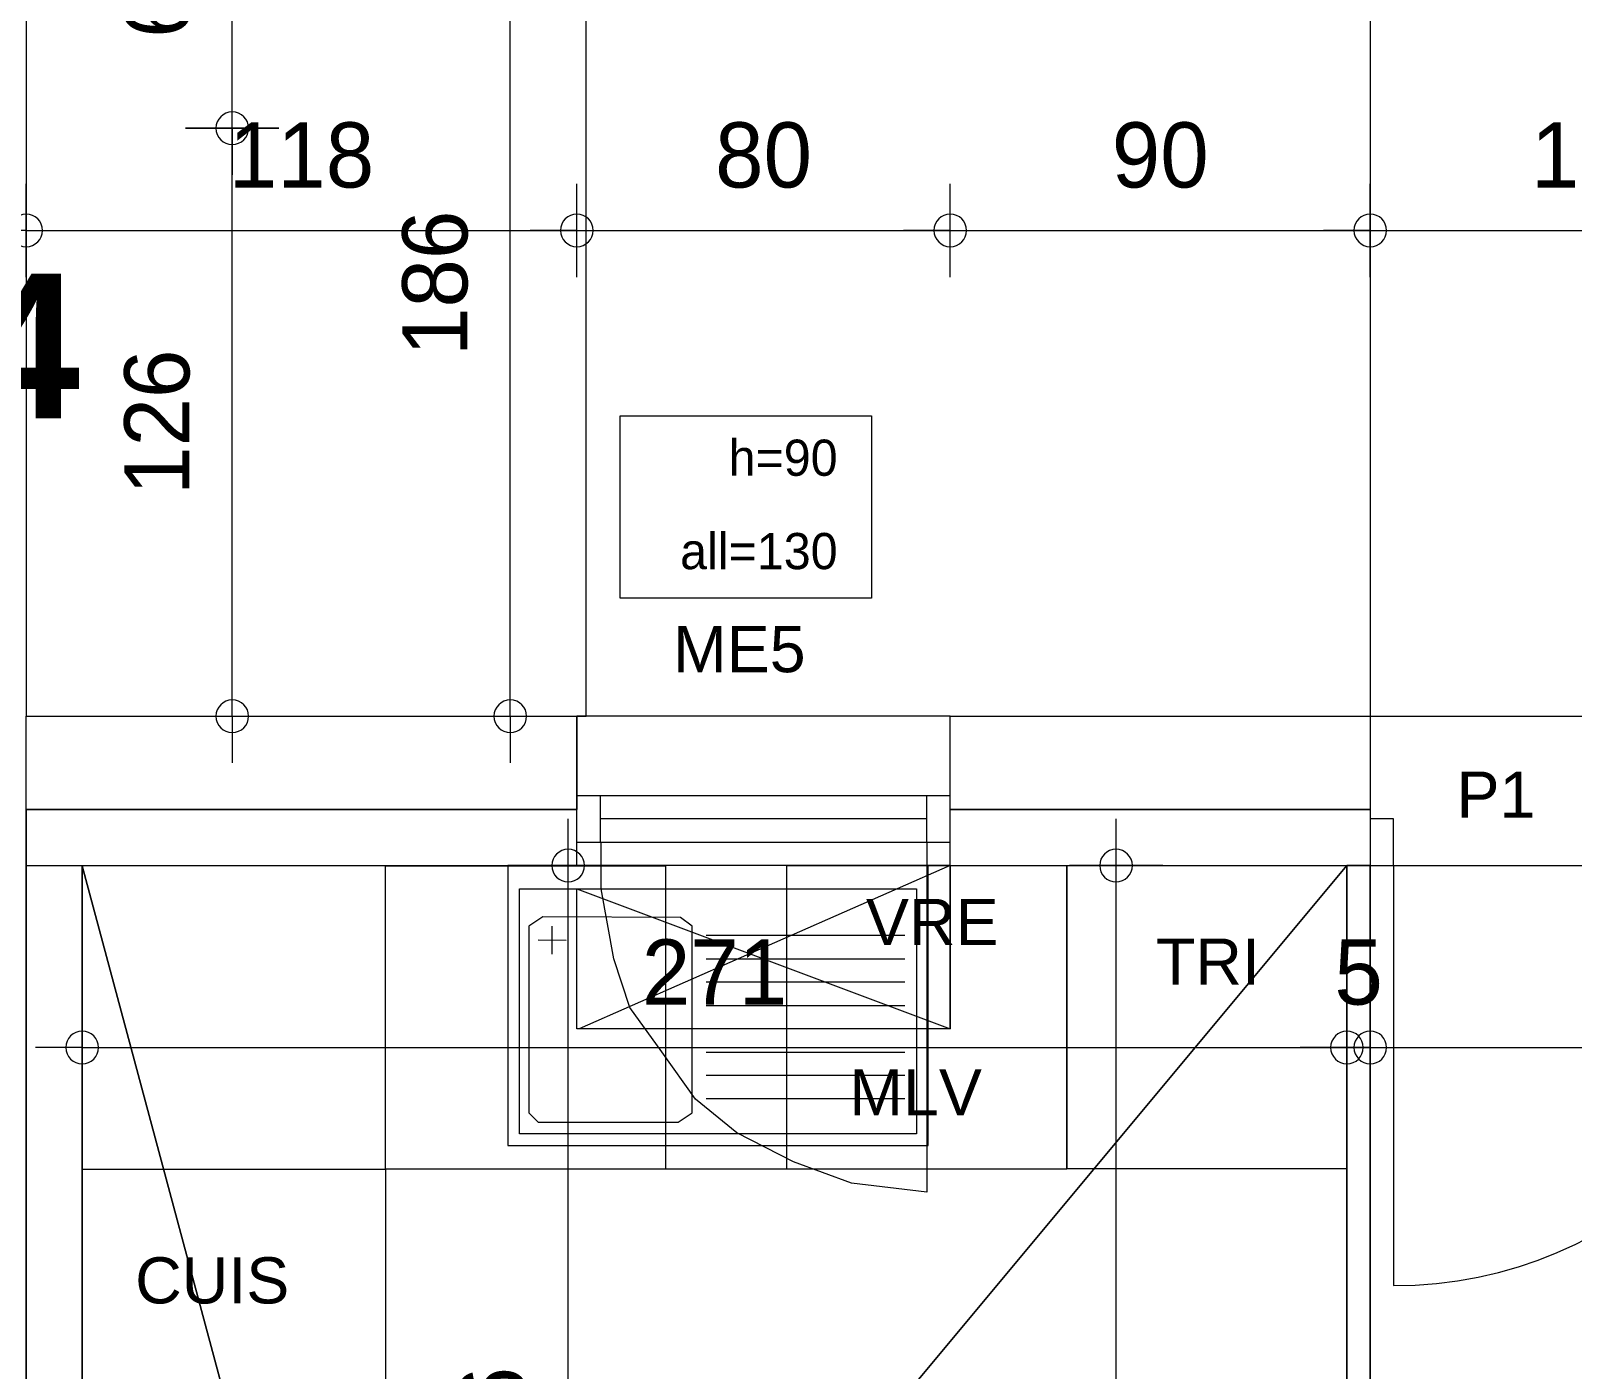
# Model space of a CAD drawing. Header units: metres. Extents: x 1.8 to 61.8, y -55.6 to -11.3.
# Drawn here: x 13.212 to 16.514, y -18.054 to -15.186 of the extents above; entities that cross this region are included whole.
import ezdxf
from ezdxf.enums import TextEntityAlignment as Align
from ezdxf.lldxf.tags import DXFTag

# ---------------------------------------------------------------- set-up
doc = ezdxf.new("R2010")
doc.units = ezdxf.units.M
doc.header["$MEASUREMENT"] = 0
for name, color, linetype in [('Calque commun', 7, 'Continuous'), ('Calque90', 7, 'Continuous'), ('Textes', 7, 'Continuous')]:
    doc.layers.add(name, color=color, linetype=linetype)
doc.styles.add('Arial10', font='arial.ttf', dxfattribs={"height": 0.098961})
doc.styles.add('Century Gothic14', font='GOTHIC.TTF', dxfattribs={"height": 0.139636})
doc.styles.add('Century Gothic5', font='GOTHICB.TTF', dxfattribs={"height": 0.31023})
doc.styles.add('Century Gothic9', font='GOTHIC.TTF', dxfattribs={"height": 0.077575})
tags = doc.linetypes.add('DOT2', pattern=[0.125, 0, -0.125]).pattern_tags.tags
tags[6:7] = [DXFTag(74, 4), DXFTag(75, 0), DXFTag(340, '0'), DXFTag(46, 1.0), DXFTag(50, 0.0), DXFTag(44, 0.0), DXFTag(45, 0.0)]
tags[4:5] = [DXFTag(74, 4), DXFTag(75, 0), DXFTag(340, '0'), DXFTag(46, 1.0), DXFTag(50, 0.0), DXFTag(44, 0.0), DXFTag(45, 0.0)]
tags = doc.linetypes.add('HIDDEN', pattern=[0.375, 0.25, -0.125]).pattern_tags.tags
tags[6:7] = [DXFTag(74, 4), DXFTag(75, 0), DXFTag(340, '0'), DXFTag(46, 1.0), DXFTag(50, 0.0), DXFTag(44, 0.0), DXFTag(45, 0.0)]
tags[4:5] = [DXFTag(74, 4), DXFTag(75, 0), DXFTag(340, '0'), DXFTag(46, 1.0), DXFTag(50, 0.0), DXFTag(44, 0.0), DXFTag(45, 0.0)]
tags = doc.linetypes.add('HIDDEN2', pattern=[0.1875, 0.125, -0.0625]).pattern_tags.tags
tags[6:7] = [DXFTag(74, 4), DXFTag(75, 0), DXFTag(340, '0'), DXFTag(46, 1.0), DXFTag(50, 0.0), DXFTag(44, 0.0), DXFTag(45, 0.0)]
tags[4:5] = [DXFTag(74, 4), DXFTag(75, 0), DXFTag(340, '0'), DXFTag(46, 1.0), DXFTag(50, 0.0), DXFTag(44, 0.0), DXFTag(45, 0.0)]

# ---------------------------------------------------------------- blocks, each defined once
blk = doc.blocks.new('Block52712')
at = {"layer": 'Calque commun', "color": 7, "linetype": 'Continuous', "lineweight": 9}
for p, q in [((13.2015, -16.9752), (13.2015, -16.6552)), ((13.2015, -16.8552), (14.3815, -16.8552)), ((15.1815, -16.8552), (16.0815, -16.8552)), ((17.0815, -16.8552), (17.9815, -16.8552)), ((18.5815, -16.8552), (19.4015, -16.8552)), ((13.2015, -16.9752), (14.3815, -16.9752)), ((15.1815, -16.9752), (16.0815, -16.9752)), ((17.0815, -16.9752), (17.9815, -16.9752)), ((18.5815, -16.9752), (19.2815, -16.9752))]:
    blk.add_line(p, q, dxfattribs=at)
at = {"layer": 'Calque commun', "color": 7, "linetype": 'Continuous', "lineweight": 18}
for p, q in [((13.2015, -16.6552), (14.3815, -16.6552)), ((15.1815, -16.6552), (16.0815, -16.6552)), ((17.0815, -16.6552), (17.9815, -16.6552)), ((18.5815, -16.6552), (19.6015, -16.6552))]:
    blk.add_line(p, q, dxfattribs=at)
blk = doc.blocks.new('@PRES_1_$$_1')
at = {"layer": 'Calque commun', "color": 5, "linetype": 'Continuous', "lineweight": 9}
blk.add_line((0.05, 0.32), (0.05, 1.22), dxfattribs=at)
at = {"layer": 'Calque commun', "color": 5, "linetype": 'Continuous', "lineweight": 9, "extrusion": (0, 0, -1)}
blk.add_arc((-0.05, 0.32), 0.9, 90, 180, dxfattribs=at)
at = {"layer": 'Calque commun', "color": 5, "linetype": 'Continuous', "lineweight": 9}
mesh = blk.add_polyface(dxfattribs=at)
corners = [(0, 0.22), (0, 0.32), (0.05, 0.32), (0.05, 0.22)]
mesh.append_faces([[corners[k] for k in face] for face in [(0, 1, 2, 3)]], dxfattribs={"color": 5})
mesh = blk.add_polyface(dxfattribs=at)
corners = [(0.95, 0.22), (0.95, 0.32), (1, 0.32), (1, 0.22)]
mesh.append_faces([[corners[k] for k in face] for face in [(0, 1, 2, 3)]], dxfattribs={"color": 5})
blk = doc.blocks.new('@PRES_1_$$_1-2')
at = {"layer": 'Calque commun', "color": 0, "linetype": 'Continuous', "lineweight": 9}
blk.add_line((0, 0), (0, 0.32), dxfattribs=at)
blk = doc.blocks.new('@PRES_1_$$_1-3')
at = {"layer": 'Calque commun', "color": 0, "linetype": 'Continuous', "lineweight": 9}
blk.add_line((0, 0), (0, 0.32), dxfattribs=at)
blk = doc.blocks.new('INTER_2D_COMB')
at = {"layer": 'Calque commun', "color": 0, "linetype": 'ByBlock', "lineweight": -2}
blk.add_blockref('@PRES_1_$$_1', (0, 0), dxfattribs=at)
at = {"layer": 'Calque commun', "color": 5, "linetype": 'ByBlock', "lineweight": -2}
blk.add_blockref('@PRES_1_$$_1-2', (0, 0), dxfattribs=at)
at = {"layer": 'Calque commun', "color": 5, "linetype": 'ByBlock', "lineweight": -2, "extrusion": (0, 0, -1), "xscale": -1, "yscale": -1, "zscale": -1, "rotation": -180}
blk.add_blockref('@PRES_1_$$_1-3', (-1, 0), dxfattribs=at)
blk = doc.blocks.new('PLACED_COMB')
at = {"layer": 'Calque commun', "color": 0, "linetype": 'ByBlock', "lineweight": -2}
blk.add_blockref('INTER_2D_COMB', (0, 0), dxfattribs=at)
blk = doc.blocks.new('Block52729')
at = {"layer": 'Calque commun', "color": 7, "linetype": 'Continuous', "lineweight": 18}
blk.add_line((13.0015, -18.6944), (13.0015, -16.6552), dxfattribs=at)
at = {"layer": 'Calque commun', "color": 7, "linetype": 'Continuous', "lineweight": 9}
for p, q in [((13.2015, -18.6944), (13.2015, -16.8552)), ((13.3216, -18.6944), (13.3216, -16.9752))]:
    blk.add_line(p, q, dxfattribs=at)
blk = doc.blocks.new('120x220')
at = {"layer": 'Calque commun', "color": 7, "linetype": 'HIDDEN', "lineweight": 9}
mesh = blk.add_polyface(dxfattribs=at)
corners = [(0, 2.2), (0, 0), (1.2, 0), (1.2, 2.2)]
mesh.append_faces([[corners[k] for k in face] for face in [(0, 1, 2, 3)]], dxfattribs={"color": 7})
blk = doc.blocks.new('@PRES_1_$$_1-13')
at = {"layer": 'Calque commun', "color": 5, "linetype": 'Continuous', "lineweight": 9}
for p, q in [((0, 0.32), (0.8, 0.32)), ((0.8, 0.15), (0, 0.15)), ((0.05, 0.05), (0.05, 0.15)), ((0.75, 0.15), (0.75, 0.05)), ((0.05, 0.1), (0.75, 0.1)), ((0.8, 0.05), (0, 0.05)), ((0, 0), (0.8, 0))]:
    blk.add_line(p, q, dxfattribs=at)
blk = doc.blocks.new('@PRES_1_$$_1-14')
at = {"layer": 'Calque commun', "color": 7, "linetype": 'Continuous', "lineweight": 9}
blk.add_line((0, 0), (0, 0.32), dxfattribs=at)
blk = doc.blocks.new('@PRES_1_$$_1-15')
at = {"layer": 'Calque commun', "color": 7, "linetype": 'Continuous', "lineweight": 9}
blk.add_line((0, 0), (0, 0.32), dxfattribs=at)
blk = doc.blocks.new('INTER_2D_COMB5')
at = {"layer": 'Calque commun', "color": 0, "linetype": 'ByBlock', "lineweight": -2}
for name in ['@PRES_1_$$_1-13', '@PRES_1_$$_1-14']:
    blk.add_blockref(name, (0, 0), dxfattribs=at)
at = {"layer": 'Calque commun', "color": 0, "linetype": 'ByBlock', "lineweight": -2, "extrusion": (0, 0, -1), "xscale": -1, "yscale": -1, "zscale": -1, "rotation": -180}
blk.add_blockref('@PRES_1_$$_1-15', (-0.8, 0), dxfattribs=at)
blk = doc.blocks.new('PLACED_COMB5')
at = {"layer": 'Calque commun', "color": 0, "linetype": 'ByBlock', "lineweight": -2}
blk.add_blockref('INTER_2D_COMB5', (0, 0), dxfattribs=at)
blk = doc.blocks.new('new37')
at = {"layer": 'Calque commun', "color": 5, "linetype": 'Continuous', "lineweight": 9}
blk.add_arc((0, 0), 0.5, 0, 359.9994, dxfattribs=at)
blk = doc.blocks.new('new38')
at = {"layer": 'Calque commun', "color": 5, "linetype": 'Continuous', "lineweight": 9}
blk.add_arc((0, 0), 0.5, 0, 359.9994, dxfattribs=at)
blk = doc.blocks.new('DimLine53301')
at = {"layer": 'Calque commun', "color": 5, "linetype": 'Continuous', "lineweight": 9}
for p, q in [((13.6432, -15.3952), (13.6432, -15.2952)), ((13.5432, -15.3952), (13.7432, -15.3952)), ((13.6432, -16.6552), (13.6432, -15.3952)), ((13.5432, -16.6552), (13.7432, -16.6552)), ((13.6432, -16.6552), (13.6432, -16.7552))]:
    blk.add_line(p, q, dxfattribs=at)
at = {"layer": 'Calque commun', "color": 5, "linetype": 'Continuous', "lineweight": 9, "xscale": 0.07000000029802322, "yscale": 0.07000000029802322, "zscale": 0.07000000029802322, "rotation": 90}
for name, p in [('new38', (13.6432, -15.3952)), ('new37', (13.6432, -16.6552))]:
    blk.add_blockref(name, p, dxfattribs=at)
at = {"layer": 'Calque commun', "color": 5, "linetype": 'Continuous', "lineweight": 9, "style": 'Century Gothic14'}
blk.add_text('126', height=0.13964, rotation=90, dxfattribs=at).set_placement((13.5932, -16.0252), align=Align.BOTTOM_CENTER)
blk = doc.blocks.new('new73')
at = {"layer": 'Calque commun', "color": 5, "linetype": 'Continuous', "lineweight": 9}
blk.add_arc((0, 0), 0.5, 0, 359.9994, dxfattribs=at)
blk = doc.blocks.new('new74')
at = {"layer": 'Calque commun', "color": 5, "linetype": 'Continuous', "lineweight": 9}
blk.add_arc((0, 0), 0.5, 0, 359.9994, dxfattribs=at)
blk = doc.blocks.new('DimLine55509')
at = {"layer": 'Calque commun', "color": 5, "linetype": 'Continuous', "lineweight": 9}
for p, q in [((13.2015, -15.7141), (13.2015, -15.5141)), ((14.3815, -15.7141), (14.3815, -15.5141)), ((13.2015, -15.6141), (13.1015, -15.6141)), ((13.2015, -15.6141), (14.3815, -15.6141)), ((14.3815, -15.6141), (14.4815, -15.6141))]:
    blk.add_line(p, q, dxfattribs=at)
at = {"layer": 'Calque commun', "color": 5, "linetype": 'Continuous', "lineweight": 9, "xscale": 0.07000000029802322, "yscale": 0.07000000029802322, "zscale": 0.07000000029802322}
for name, p in [('new73', (13.2015, -15.6141)), ('new74', (14.3815, -15.6141))]:
    blk.add_blockref(name, p, dxfattribs=at)
at = {"layer": 'Calque commun', "color": 5, "linetype": 'Continuous', "lineweight": 9, "style": 'Century Gothic14'}
blk.add_text('118', height=0.13964, dxfattribs=at).set_placement((13.7915, -15.5641), align=Align.BOTTOM_CENTER)
blk = doc.blocks.new('new75')
at = {"layer": 'Calque commun', "color": 5, "linetype": 'Continuous', "lineweight": 9}
blk.add_arc((0, 0), 0.5, 0, 359.9994, dxfattribs=at)
blk = doc.blocks.new('new76')
at = {"layer": 'Calque commun', "color": 5, "linetype": 'Continuous', "lineweight": 9}
blk.add_arc((0, 0), 0.5, 0, 359.9994, dxfattribs=at)
blk = doc.blocks.new('DimLine55517')
at = {"layer": 'Calque commun', "color": 5, "linetype": 'Continuous', "lineweight": 9}
for p, q in [((14.3815, -15.7141), (14.3815, -15.5141)), ((15.1815, -15.7141), (15.1815, -15.5141)), ((14.3815, -15.6141), (14.2815, -15.6141)), ((14.3815, -15.6141), (15.1815, -15.6141)), ((15.1815, -15.6141), (15.2815, -15.6141))]:
    blk.add_line(p, q, dxfattribs=at)
at = {"layer": 'Calque commun', "color": 5, "linetype": 'Continuous', "lineweight": 9, "xscale": 0.07000000029802322, "yscale": 0.07000000029802322, "zscale": 0.07000000029802322}
for name, p in [('new75', (14.3815, -15.6141)), ('new76', (15.1815, -15.6141))]:
    blk.add_blockref(name, p, dxfattribs=at)
at = {"layer": 'Calque commun', "color": 5, "linetype": 'Continuous', "lineweight": 9, "style": 'Century Gothic14'}
blk.add_text('80', height=0.13964, dxfattribs=at).set_placement((14.7815, -15.5641), align=Align.BOTTOM_CENTER)
blk = doc.blocks.new('new77')
at = {"layer": 'Calque commun', "color": 5, "linetype": 'Continuous', "lineweight": 9}
blk.add_arc((0, 0), 0.5, 0, 359.9994, dxfattribs=at)
blk = doc.blocks.new('new78')
at = {"layer": 'Calque commun', "color": 5, "linetype": 'Continuous', "lineweight": 9}
blk.add_arc((0, 0), 0.5, 0, 359.9994, dxfattribs=at)
blk = doc.blocks.new('DimLine55525')
at = {"layer": 'Calque commun', "color": 5, "linetype": 'Continuous', "lineweight": 9}
for p, q in [((15.1815, -15.7141), (15.1815, -15.5141)), ((16.0815, -15.7141), (16.0815, -15.5141)), ((15.1815, -15.6141), (15.0815, -15.6141)), ((15.1815, -15.6141), (16.0815, -15.6141)), ((16.0815, -15.6141), (16.1815, -15.6141))]:
    blk.add_line(p, q, dxfattribs=at)
at = {"layer": 'Calque commun', "color": 5, "linetype": 'Continuous', "lineweight": 9, "xscale": 0.07000000029802322, "yscale": 0.07000000029802322, "zscale": 0.07000000029802322}
for name, p in [('new77', (15.1815, -15.6141)), ('new78', (16.0815, -15.6141))]:
    blk.add_blockref(name, p, dxfattribs=at)
at = {"layer": 'Calque commun', "color": 5, "linetype": 'Continuous', "lineweight": 9, "style": 'Century Gothic14'}
blk.add_text('90', height=0.13964, dxfattribs=at).set_placement((15.6315, -15.5641), align=Align.BOTTOM_CENTER)
blk = doc.blocks.new('new79')
at = {"layer": 'Calque commun', "color": 5, "linetype": 'Continuous', "lineweight": 9}
blk.add_arc((0, 0), 0.5, 0, 359.9994, dxfattribs=at)
blk = doc.blocks.new('new80')
at = {"layer": 'Calque commun', "color": 5, "linetype": 'Continuous', "lineweight": 9}
blk.add_arc((0, 0), 0.5, 0, 359.9994, dxfattribs=at)
blk = doc.blocks.new('DimLine55533')
at = {"layer": 'Calque commun', "color": 5, "linetype": 'Continuous', "lineweight": 9}
for p, q in [((16.0815, -15.7141), (16.0815, -15.5141)), ((17.0815, -15.7141), (17.0815, -15.5141)), ((16.0815, -15.6141), (15.9815, -15.6141)), ((16.0815, -15.6141), (17.0815, -15.6141)), ((17.0815, -15.6141), (17.1815, -15.6141))]:
    blk.add_line(p, q, dxfattribs=at)
at = {"layer": 'Calque commun', "color": 5, "linetype": 'Continuous', "lineweight": 9, "xscale": 0.07000000029802322, "yscale": 0.07000000029802322, "zscale": 0.07000000029802322}
for name, p in [('new79', (16.0815, -15.6141)), ('new80', (17.0815, -15.6141))]:
    blk.add_blockref(name, p, dxfattribs=at)
at = {"layer": 'Calque commun', "color": 5, "linetype": 'Continuous', "lineweight": 9, "style": 'Century Gothic14'}
blk.add_text('100', height=0.13964, dxfattribs=at).set_placement((16.5815, -15.5641), align=Align.BOTTOM_CENTER)
blk = doc.blocks.new('new87')
at = {"layer": 'Calque commun', "color": 5, "linetype": 'Continuous', "lineweight": 9}
blk.add_arc((0, 0), 0.5, 0, 359.9994, dxfattribs=at)
blk = doc.blocks.new('new88')
at = {"layer": 'Calque commun', "color": 5, "linetype": 'Continuous', "lineweight": 9}
blk.add_arc((0, 0), 0.5, 0, 359.9994, dxfattribs=at)
blk = doc.blocks.new('DimLine55569')
at = {"layer": 'Calque commun', "color": 5, "linetype": 'Continuous', "lineweight": 9}
for p, q in [((14.2389, -14.7998), (14.2389, -14.6998)), ((14.1389, -14.7998), (14.3389, -14.7998)), ((14.2389, -16.6552), (14.2389, -14.7998)), ((14.1389, -16.6552), (14.3389, -16.6552)), ((14.2389, -16.6552), (14.2389, -16.7552))]:
    blk.add_line(p, q, dxfattribs=at)
at = {"layer": 'Calque commun', "color": 5, "linetype": 'Continuous', "lineweight": 9, "xscale": 0.07000000029802322, "yscale": 0.07000000029802322, "zscale": 0.07000000029802322, "rotation": 90}
for name, p in [('new88', (14.2389, -14.7998)), ('new87', (14.2389, -16.6552))]:
    blk.add_blockref(name, p, dxfattribs=at)
at = {"layer": 'Calque commun', "color": 5, "linetype": 'Continuous', "lineweight": 9, "style": 'Century Gothic14'}
blk.add_text('186', height=0.13964, rotation=90, dxfattribs=at).set_placement((14.1889, -15.7275), align=Align.BOTTOM_CENTER)
blk = doc.blocks.new('new95')
at = {"layer": 'Calque commun', "color": 5, "linetype": 'Continuous', "lineweight": 9}
blk.add_arc((0, 0), 0.5, 0, 359.9994, dxfattribs=at)
blk = doc.blocks.new('new96')
at = {"layer": 'Calque commun', "color": 5, "linetype": 'Continuous', "lineweight": 9}
blk.add_arc((0, 0), 0.5, 0, 359.9994, dxfattribs=at)
blk = doc.blocks.new('DimLine55817')
at = {"layer": 'Calque commun', "color": 5, "linetype": 'Continuous', "lineweight": 9}
for p, q in [((13.6432, -14.7998), (13.6432, -14.6998)), ((13.5432, -14.7998), (13.7432, -14.7998)), ((13.6432, -15.3952), (13.6432, -14.7998)), ((13.7432, -15.3952), (13.5432, -15.3952)), ((13.6432, -15.3952), (13.6432, -15.4952))]:
    blk.add_line(p, q, dxfattribs=at)
at = {"layer": 'Calque commun', "color": 5, "linetype": 'Continuous', "lineweight": 9, "xscale": 0.07000000029802322, "yscale": 0.07000000029802322, "zscale": 0.07000000029802322, "rotation": 90}
for name, p in [('new96', (13.6432, -14.7998)), ('new95', (13.6432, -15.3952))]:
    blk.add_blockref(name, p, dxfattribs=at)
at = {"layer": 'Calque commun', "color": 5, "linetype": 'Continuous', "lineweight": 9, "style": 'Century Gothic14'}
blk.add_text('60', height=0.13964, rotation=90, dxfattribs=at).set_placement((13.5932, -15.0975), align=Align.BOTTOM_CENTER)
blk = doc.blocks.new('XMODULE1PCENTNONPMR')
at = {"layer": 'Calque commun', "color": 5, "linetype": 'Continuous', "lineweight": 9}
blk.add_arc((0, 0), 0.5, 0, 359.9994, dxfattribs=at)
blk = doc.blocks.new('XMODULE1PCENTNONPMR2')
at = {"layer": 'Calque commun', "color": 5, "linetype": 'Continuous', "lineweight": 9}
blk.add_arc((0, 0), 0.5, 0, 359.9994, dxfattribs=at)
blk = doc.blocks.new('DimLine53246')
at = {"layer": 'Calque commun', "color": 5, "linetype": 'Continuous', "lineweight": 9}
for p, q in [((16.0815, -18.1163), (16.0815, -18.3163)), ((17.3815, -18.1163), (17.3815, -18.3163)), ((16.0815, -18.2163), (15.9815, -18.2163)), ((16.0815, -18.2163), (17.3815, -18.2163)), ((17.3815, -18.2163), (17.4815, -18.2163))]:
    blk.add_line(p, q, dxfattribs=at)
at = {"layer": 'Calque commun', "color": 5, "linetype": 'Continuous', "lineweight": 9, "xscale": 0.07000000029802322, "yscale": 0.07000000029802322, "zscale": 0.07000000029802322}
for name, p in [('XMODULE1PCENTNONPMR', (16.0815, -18.2163)), ('XMODULE1PCENTNONPMR2', (17.3815, -18.2163))]:
    blk.add_blockref(name, p, dxfattribs=at)
at = {"layer": 'Calque commun', "color": 5, "linetype": 'Continuous', "lineweight": 9, "style": 'Century Gothic14'}
blk.add_text('130', height=0.13964, dxfattribs=at).set_placement((16.7315, -18.1663), align=Align.BOTTOM_CENTER)
blk = doc.blocks.new('XMODULE1PCENTNONPMR3')
at = {"layer": 'Calque commun', "color": 5, "linetype": 'Continuous', "lineweight": 9}
blk.add_arc((0, 0), 0.5, 0, 359.9994, dxfattribs=at)
blk = doc.blocks.new('XMODULE1PCENTNONPMR4')
at = {"layer": 'Calque commun', "color": 5, "linetype": 'Continuous', "lineweight": 9}
blk.add_arc((0, 0), 0.5, 0, 359.9994, dxfattribs=at)
blk = doc.blocks.new('DimLine55267')
at = {"layer": 'Calque commun', "color": 5, "linetype": 'Continuous', "lineweight": 9}
for p, q in [((13.3216, -18.1163), (13.3216, -18.3163)), ((16.0315, -18.1163), (16.0315, -18.3163)), ((13.3216, -18.2163), (13.2215, -18.2163)), ((13.3216, -18.2163), (16.0315, -18.2163)), ((16.0315, -18.2163), (16.1315, -18.2163))]:
    blk.add_line(p, q, dxfattribs=at)
at = {"layer": 'Calque commun', "color": 5, "linetype": 'Continuous', "lineweight": 9, "xscale": 0.07000000029802322, "yscale": 0.07000000029802322, "zscale": 0.07000000029802322}
for name, p in [('XMODULE1PCENTNONPMR3', (13.3216, -18.2163)), ('XMODULE1PCENTNONPMR4', (16.0315, -18.2163))]:
    blk.add_blockref(name, p, dxfattribs=at)
at = {"layer": 'Calque commun', "color": 5, "linetype": 'Continuous', "lineweight": 9, "style": 'Century Gothic14'}
blk.add_text('271', height=0.13964, dxfattribs=at).set_placement((14.6765, -18.1663), align=Align.BOTTOM_CENTER)
blk = doc.blocks.new('XMODULE1PCENTNONPMR5')
at = {"layer": 'Calque commun', "color": 5, "linetype": 'Continuous', "lineweight": 9}
blk.add_arc((0, 0), 0.5, 0, 359.9994, dxfattribs=at)
blk = doc.blocks.new('XMODULE1PCENTNONPMR6')
at = {"layer": 'Calque commun', "color": 5, "linetype": 'Continuous', "lineweight": 9}
blk.add_arc((0, 0), 0.5, 0, 359.9994, dxfattribs=at)
blk = doc.blocks.new('DimLine55275')
at = {"layer": 'Calque commun', "color": 5, "linetype": 'Continuous', "lineweight": 9}
for p, q in [((16.0315, -18.1163), (16.0315, -18.3163)), ((16.0815, -18.1163), (16.0815, -18.3163)), ((16.0315, -18.2163), (15.9315, -18.2163)), ((16.0315, -18.2163), (16.0815, -18.2163)), ((16.0815, -18.2163), (16.1815, -18.2163))]:
    blk.add_line(p, q, dxfattribs=at)
at = {"layer": 'Calque commun', "color": 5, "linetype": 'Continuous', "lineweight": 9, "xscale": 0.07000000029802322, "yscale": 0.07000000029802322, "zscale": 0.07000000029802322}
for name, p in [('XMODULE1PCENTNONPMR5', (16.0315, -18.2163)), ('XMODULE1PCENTNONPMR6', (16.0815, -18.2163))]:
    blk.add_blockref(name, p, dxfattribs=at)
at = {"layer": 'Calque commun', "color": 5, "linetype": 'Continuous', "lineweight": 9, "style": 'Century Gothic14'}
blk.add_text('5', height=0.1396, dxfattribs=at).set_placement((16.0565, -18.1663), align=Align.BOTTOM_CENTER)
blk = doc.blocks.new('XMODULE1PCENTNONPMR25')
at = {"layer": 'Calque commun', "color": 5, "linetype": 'Continuous', "lineweight": 9}
blk.add_arc((0, 0), 0.5, 0, 359.9994, dxfattribs=at)
blk = doc.blocks.new('XMODULE1PCENTNONPMR26')
at = {"layer": 'Calque commun', "color": 5, "linetype": 'Continuous', "lineweight": 9}
blk.add_arc((0, 0), 0.5, 0, 359.9994, dxfattribs=at)
blk = doc.blocks.new('DimLine55678')
at = {"layer": 'Calque commun', "color": 5, "linetype": 'Continuous', "lineweight": 9}
for p, q in [((15.5367, -17.8266), (15.5367, -17.7266)), ((15.6367, -17.8266), (15.4367, -17.8266)), ((15.5367, -20.4766), (15.5367, -17.8266)), ((15.6367, -20.4766), (15.4367, -20.4766)), ((15.5367, -20.4766), (15.5367, -20.5766))]:
    blk.add_line(p, q, dxfattribs=at)
at = {"layer": 'Calque commun', "color": 5, "linetype": 'Continuous', "lineweight": 9, "xscale": 0.07000000029802322, "yscale": 0.07000000029802322, "zscale": 0.07000000029802322, "rotation": 90}
for name, p in [('XMODULE1PCENTNONPMR26', (15.5367, -17.8266)), ('XMODULE1PCENTNONPMR25', (15.5367, -20.4766))]:
    blk.add_blockref(name, p, dxfattribs=at)
at = {"layer": 'Calque commun', "color": 5, "linetype": 'Continuous', "lineweight": 9, "style": 'Century Gothic14'}
blk.add_text('265', height=0.13964, rotation=90, dxfattribs=at).set_placement((15.4867, -19.1516), align=Align.BOTTOM_CENTER)
blk = doc.blocks.new('XMODULE1PCENTNONPMR27')
at = {"layer": 'Calque commun', "color": 5, "linetype": 'Continuous', "lineweight": 9}
blk.add_arc((0, 0), 0.5, 0, 359.9994, dxfattribs=at)
blk = doc.blocks.new('XMODULE1PCENTNONPMR28')
at = {"layer": 'Calque commun', "color": 5, "linetype": 'Continuous', "lineweight": 9}
blk.add_arc((0, 0), 0.5, 0, 359.9994, dxfattribs=at)
blk = doc.blocks.new('DimLine55694')
at = {"layer": 'Calque commun', "color": 5, "linetype": 'Continuous', "lineweight": 9}
for p, q in [((14.3629, -17.8266), (14.3629, -17.7266)), ((14.2629, -17.8266), (14.4629, -17.8266)), ((14.3629, -20.2866), (14.3629, -17.8266)), ((14.2629, -20.2866), (14.4629, -20.2866)), ((14.3629, -20.2866), (14.3629, -20.3866))]:
    blk.add_line(p, q, dxfattribs=at)
at = {"layer": 'Calque commun', "color": 5, "linetype": 'Continuous', "lineweight": 9, "xscale": 0.07000000029802322, "yscale": 0.07000000029802322, "zscale": 0.07000000029802322, "rotation": 90}
for name, p in [('XMODULE1PCENTNONPMR28', (14.3629, -17.8266)), ('XMODULE1PCENTNONPMR27', (14.3629, -20.2866))]:
    blk.add_blockref(name, p, dxfattribs=at)
at = {"layer": 'Calque commun', "color": 5, "linetype": 'Continuous', "lineweight": 9, "style": 'Century Gothic14'}
blk.add_text('246', height=0.13964, rotation=90, dxfattribs=at).set_placement((14.3129, -19.0566), align=Align.BOTTOM_CENTER)
blk = doc.blocks.new('_15-2')
at = {"layer": 'Calque90', "color": 6, "linetype": 'ByBlock', "lineweight": 9}
for p, q in [((0.9, 0.6), (0, 0.6)), ((0, 0.6), (0, 0)), ((0.9, 0), (0.9, 0.6)), ((0.025, 0.025), (0.025, 0.55)), ((0.025, 0.55), (0.875, 0.55)), ((0.875, 0.55), (0.875, 0.025)), ((0.075, 0.49), (0.045, 0.47)), ((0.045, 0.47), (0.045, 0.07)), ((0.37, 0.4888), (0.075, 0.49)), ((0.095, 0.4099), (0.095, 0.4699)), ((0.395, 0.47), (0.37, 0.4888)), ((0.395, 0.07), (0.395, 0.47)), ((0.125, 0.4398), (0.065, 0.44)), ((0.85, 0.45), (0.425, 0.45)), ((0.425, 0.4), (0.85, 0.4)), ((0.85, 0.35), (0.425, 0.35)), ((0.425, 0.3), (0.85, 0.3)), ((0.85, 0.25), (0.425, 0.25)), ((0.425, 0.2), (0.85, 0.2)), ((0.85, 0.15), (0.425, 0.15)), ((0.85, 0.1), (0.425, 0.1)), ((0.045, 0.07), (0.065, 0.05)), ((0.045, 0.07), (0.065, 0.05)), ((0.365, 0.05), (0.395, 0.07)), ((0.065, 0.05), (0.365, 0.05)), ((0, 0), (0.9, 0)), ((0.875, 0.025), (0.025, 0.025))]:
    blk.add_line(p, q, dxfattribs=at)
blk = doc.blocks.new('60x65')
at = {"layer": 'Calque commun', "color": 7, "linetype": 'HIDDEN', "lineweight": 9}
mesh = blk.add_polyface(dxfattribs=at)
corners = [(0, 0.6), (0.65, 0.6), (0.65, 0), (0, 0)]
mesh.append_faces([[corners[k] for k in face] for face in [(0, 1, 2, 3)]], dxfattribs={"color": 7})
blk = doc.blocks.new('XMODULE1PCENTNONPMR69')
at = {"layer": 'Calque commun', "color": 15, "linetype": 'Continuous', "lineweight": 18}
for p, q in [((16.0315, -17.8266), (16.0315, -20.3966)), ((16.0815, -17.8266), (16.0315, -17.8266)), ((16.0815, -17.8266), (16.0815, -20.3966))]:
    blk.add_line(p, q, dxfattribs=at)
at = {"layer": 'Calque commun', "color": 7, "linetype": 'HIDDEN', "lineweight": 9}
blk.add_line((14.8315, -18.4767), (14.5716, -18.4768), dxfattribs=at)
at = {"layer": 'Calque commun', "color": 5, "linetype": 'Continuous', "lineweight": 9}
for name in ['DimLine55694', 'DimLine55678', 'DimLine55267', 'DimLine55275', 'DimLine53246']:
    blk.add_blockref(name, (0, 0), dxfattribs=at)
at = {"layer": 'Calque commun', "color": 0, "linetype": 'ByBlock', "lineweight": -2, "rotation": -90.00000000000001}
for p in [(13.9715, -17.8268), (14.8315, -17.8267), (15.4315, -17.8266)]:
    blk.add_blockref('60x65', p, dxfattribs=at)
at = {"layer": 'Calque commun', "color": 0, "linetype": 'DOT2', "lineweight": -2}
blk.add_blockref('_15-2', (14.2339, -18.4266), dxfattribs=at)
at = {"layer": 'Calque commun', "color": 0, "linetype": 'ByBlock', "lineweight": -2}
blk.add_blockref('60x65', (13.3216, -19.0768), dxfattribs=at)
at = {"layer": 'Textes', "color": 5, "linetype": 'ByBlock', "lineweight": -2, "style": 'Arial10'}
for s, p in [('TRI', (15.6223, -18.1115)), ('MLV', (14.9652, -18.3916)), ('CUIS', (13.4351, -18.7945))]:
    blk.add_text(s, height=0.09896, dxfattribs=at).set_placement(p, align=Align.BOTTOM_LEFT)
at = {"layer": 'Calque commun', "color": 9, "linetype": 'Continuous', "lineweight": 18}
mesh = blk.add_polyface(dxfattribs=at)
corners = [(16.0315, -20.4766), (16.9815, -21.654), (17.0395, -21.5019), (19.2815, -26.1866), (19.2815, -22.4041), (16.9815, -22.4041), (17.262, -21.3766), (13.3216, -20.2866), (13.9816, -20.2866), (13.3216, -17.8268), (18.2659, -21.3766), (18.2659, -20.4766), (13.3216, -26.1866), (13.9816, -21.0066), (13.3216, -21.0066), (17.1586, -21.4553), (17.262, -21.4566), (16.0315, -17.8266)]
mesh.append_faces([[corners[k] for k in face] for face in [(12, 13, 14)]], dxfattribs={"vtx0": -1, "color": 9})
mesh.append_faces([[corners[k] for k in face] for face in [(0, 6, 11), (15, 6, 2), (17, 8, 0)]], dxfattribs={"vtx0": -1, "vtx1": -1, "color": 9})
mesh.append_faces([[corners[k] for k in face] for face in [(0, 2, 6), (12, 5, 13), (13, 1, 0)]], dxfattribs={"vtx0": -1, "vtx1": -1, "vtx2": -1, "color": 9})
mesh.append_faces([[corners[k] for k in face] for face in [(0, 1, 2), (13, 5, 1)]], dxfattribs={"vtx0": -1, "vtx2": -1, "color": 9})
mesh.append_faces([[corners[k] for k in face] for face in [(7, 8, 9)]], dxfattribs={"vtx1": -1, "color": 9})
mesh.append_faces([[corners[k] for k in face] for face in [(12, 3, 5), (8, 13, 0), (17, 9, 8)]], dxfattribs={"vtx1": -1, "vtx2": -1, "color": 9})
mesh.append_faces([[corners[k] for k in face] for face in [(3, 4, 5), (6, 10, 11), (15, 16, 6)]], dxfattribs={"vtx2": -1, "color": 9})
at = {"layer": 'Calque commun', "color": 9, "linetype": 'Continuous', "lineweight": 9}
mesh = blk.add_polyface(dxfattribs=at)
corners = [(17.3815, -20.3966), (16.0815, -20.3966), (16.0815, -17.8266), (17.3815, -17.8266)]
mesh.append_faces([[corners[k] for k in face] for face in [(0, 1, 2, 3)]], dxfattribs={"color": 9})

msp = doc.modelspace()

# ---------------------------------------------------------------- linework, layer by layer
at = {"layer": 'Calque commun', "color": 7, "linetype": 'HIDDEN2', "lineweight": 9, "flags": 128}
msp.add_lwpolyline([(15.1315, -16.9252), (15.1315, -17.6752), (14.97, -17.6556), (14.8455, -17.6097), (14.7243, -17.5475), (14.6358, -17.4754), (14.5637, -17.3739), (14.4949, -17.2789), (14.4607, -17.1752), (14.4333, -17.0252), (14.4333, -16.9252)], dxfattribs=at)
at = {"layer": 'Calque commun', "color": 21, "linetype": 'HIDDEN2', "lineweight": 9, "flags": 128}
msp.add_lwpolyline([(15.1815, -16.9752), (15.1815, -17.3252), (14.3815, -17.3252), (14.3815, -17.0252), (15.1815, -17.3252), (15.1815, -16.9752), (14.3866, -17.3252)], dxfattribs=at)
at = {"layer": 'Calque commun', "color": 12, "linetype": 'Continuous', "lineweight": 18}
for points in [[(14.3815, -16.6552, 0), (14.3815, -16.8152, 0), (14.3815, -16.8552, 0), (13.2015, -16.8552, 0), (13.2015, -25.4552, 0), (14.8015, -25.4552, 0), (14.8015, -25.6552, 0)], [(16.0815, -16.6552, 0), (16.0815, -16.8552, 0), (15.1815, -16.8552, 0), (15.1815, -16.6552, 0)], [(16.0815, -16.6552, 0), (16.0815, -16.8552, 0), (15.1815, -16.8552, 0), (15.1815, -16.6552, 0)]]:
    msp.add_polyline3d(points, dxfattribs=at)

# ---------------------------------------------------------------- block references
at = {"layer": 'Calque commun', "color": 0, "linetype": 'ByBlock', "lineweight": -2}
for name, p in [('120x220', (13.2015, -16.6552)), ('120x220', (16.0815, -16.6552)), ('Block52729', (0, 0)), ('Block52712', (0, 0)), ('XMODULE1PCENTNONPMR69', (0, 0.8514))]:
    msp.add_blockref(name, p, dxfattribs=at)
at = {"layer": 'Calque commun', "color": 5, "linetype": 'Continuous', "lineweight": 9}
for name in ['DimLine55817', 'DimLine55569', 'DimLine53301', 'DimLine55509', 'DimLine55517', 'DimLine55525', 'DimLine55533']:
    msp.add_blockref(name, (0, 0), dxfattribs=at)
at = {"layer": 'Calque commun', "color": 0, "linetype": 'ByBlock', "lineweight": -2, "extrusion": (0, 0, -1), "xscale": -1, "yscale": -1, "zscale": -1, "rotation": -180}
msp.add_blockref('PLACED_COMB5', (-15.1815, -16.9752), dxfattribs=at)
at = {"layer": 'Calque commun', "color": 0, "linetype": 'ByBlock', "lineweight": -2, "extrusion": (0, 0, -1), "xscale": -1, "yscale": -1, "zscale": -1}
msp.add_blockref('PLACED_COMB', (-16.0815, -16.6552), dxfattribs=at)

# ---------------------------------------------------------------- texts
at = {"layer": 'Calque commun', "color": 5, "linetype": 'ByBlock', "lineweight": -2, "insert": (14.9402, -16.0624), "char_height": 0.07758, "attachment_point": 3, "line_spacing_factor": 1.546883, "style": 'Century Gothic9'}
msp.add_mtext('h=90\\Pall=130', dxfattribs=at)
at = {"layer": 'Textes', "color": 5, "linetype": 'ByBlock', "lineweight": -2, "style": 'Century Gothic5'}
msp.add_text('4', height=0.3102, dxfattribs=at).set_placement((13.0861, -15.7069), align=Align.TOP_LEFT)
at = {"layer": 'Textes', "color": 5, "linetype": 'ByBlock', "lineweight": -2, "style": 'Arial10'}
for s, p in [('ME5', (14.5874, -16.5905)), ('P1', (16.2663, -16.9023))]:
    msp.add_text(s, height=0.09896, dxfattribs=at).set_placement(p, align=Align.BOTTOM_LEFT)
msp.add_text('VRE', height=0.09896, dxfattribs=at).set_placement((15.2851, -17.1752), align=Align.BOTTOM_RIGHT)

# ---------------------------------------------------------------- meshes
at = {"layer": 'Calque commun', "color": 7, "linetype": 'Continuous', "lineweight": 9}
mesh = msp.add_polyface(dxfattribs=at)
corners = [(61.7636, -11.3086), (1.7636, -11.3086), (1.7636, -53.3086), (61.7636, -53.3086)]
mesh.append_faces([[corners[k] for k in face] for face in [(0, 1, 2, 3)]], dxfattribs={"color": 7})
at = {"layer": 'Calque commun', "color": 11, "linetype": 'Continuous', "lineweight": 18}
mesh = msp.add_polyface(dxfattribs=at)
corners = [(14.4744, -16.0116), (15.0127, -16.0116), (15.0127, -16.4023), (14.4744, -16.4023)]
mesh.append_faces([[corners[k] for k in face] for face in [(0, 1, 2, 3)]], dxfattribs={"color": 11})

doc.saveas('drawing.dxf')
